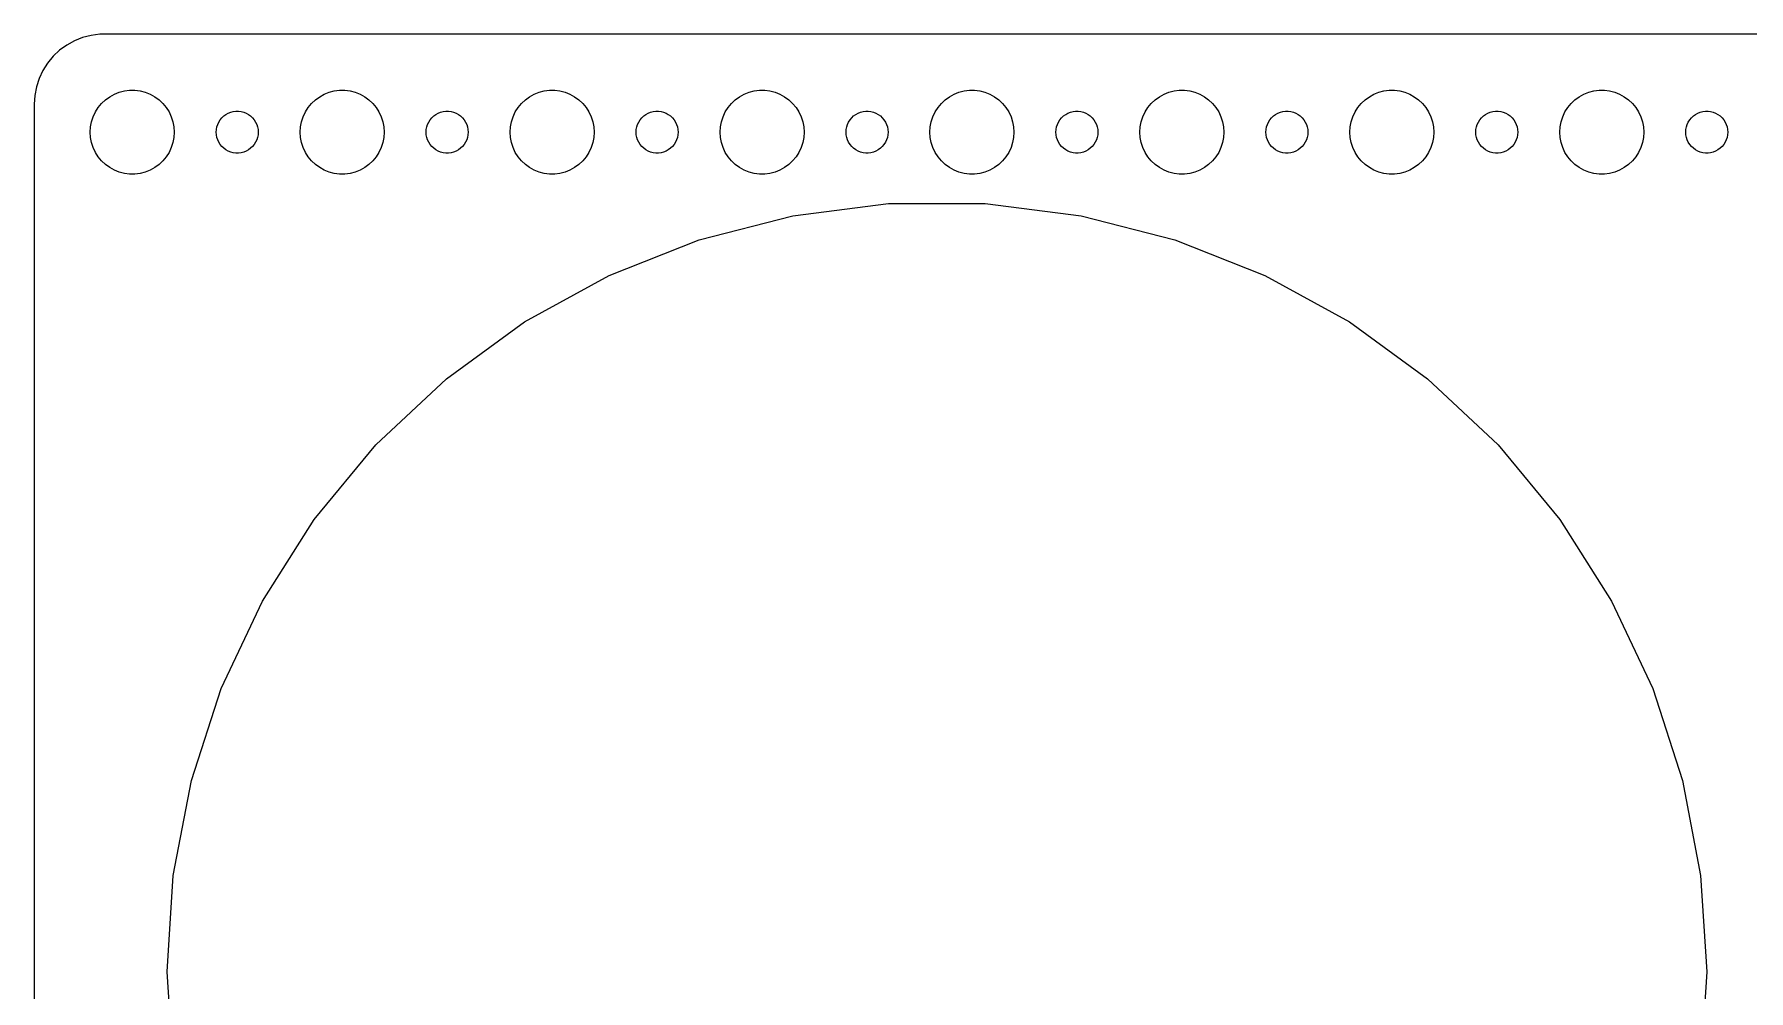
# Model space of a CAD drawing. Header units: metres. Extents: x -180 to 180, y -67 to 67.
# Drawn here: x -179.5 to -57, y -1.3 to 67 of the extents above; entities that cross this region are included whole.
import ezdxf

# ---------------------------------------------------------------- set-up
doc = ezdxf.new("R2010")
doc.units = ezdxf.units.M

msp = doc.modelspace()

# ---------------------------------------------------------------- linework, layer by layer
for p, q in [((-177.179, 66.2216), (-177.687, 65.8526)), ((-176.629, 66.5241), (-177.179, 66.2216)), ((-176.045, 66.7553), (-176.629, 66.5241)), ((-175.437, 66.9114), (-176.045, 66.7553)), ((-174.814, 66.9901), (-175.437, 66.9114)), ((174.814, 66.9901), (-174.814, 66.9901)), ((-178.545, 64.9389), (-178.882, 64.4088)), ((-178.145, 65.4227), (-178.545, 64.9389)), ((-177.687, 65.8526), (-178.145, 65.4227)), ((-179.149, 63.8406), (-179.343, 63.2434)), ((-178.882, 64.4088), (-179.149, 63.8406)), ((-179.461, 62.6267), (-179.5, 62)), ((-179.343, 63.2434), (-179.461, 62.6267)), ((-174.412, 62.3115), (-174.107, 62.533)), ((-174.107, 62.533), (-173.777, 62.7145)), ((-173.777, 62.7145), (-173.427, 62.8532)), ((-173.427, 62.8532), (-173.062, 62.9469)), ((-173.062, 62.9469), (-172.688, 62.9941)), ((-172.688, 62.9941), (-172.312, 62.9941)), ((-172.312, 62.9941), (-171.938, 62.9469)), ((-171.938, 62.9469), (-171.573, 62.8532)), ((-171.573, 62.8532), (-171.223, 62.7145)), ((-171.223, 62.7145), (-170.893, 62.533)), ((-170.893, 62.533), (-170.588, 62.3115)), ((-159.412, 62.3115), (-159.107, 62.533)), ((-159.107, 62.533), (-158.777, 62.7145)), ((-158.777, 62.7145), (-158.427, 62.8532)), ((-158.427, 62.8532), (-158.062, 62.9469)), ((-158.062, 62.9469), (-157.688, 62.9941)), ((-157.688, 62.9941), (-157.312, 62.9941)), ((-157.312, 62.9941), (-156.938, 62.9469)), ((-156.938, 62.9469), (-156.573, 62.8532)), ((-156.573, 62.8532), (-156.223, 62.7145)), ((-156.223, 62.7145), (-155.893, 62.533)), ((-155.893, 62.533), (-155.588, 62.3115)), ((-144.412, 62.3115), (-144.107, 62.533)), ((-144.107, 62.533), (-143.777, 62.7145)), ((-143.777, 62.7145), (-143.427, 62.8532)), ((-143.427, 62.8532), (-143.062, 62.9469)), ((-143.062, 62.9469), (-142.688, 62.9941)), ((-142.688, 62.9941), (-142.312, 62.9941)), ((-142.312, 62.9941), (-141.938, 62.9469)), ((-141.938, 62.9469), (-141.573, 62.8532)), ((-141.573, 62.8532), (-141.223, 62.7145)), ((-141.223, 62.7145), (-140.893, 62.533)), ((-140.893, 62.533), (-140.588, 62.3115)), ((-129.412, 62.3115), (-129.107, 62.533)), ((-129.107, 62.533), (-128.777, 62.7145)), ((-128.777, 62.7145), (-128.427, 62.8532)), ((-128.427, 62.8532), (-128.062, 62.9469)), ((-128.062, 62.9469), (-127.688, 62.9941)), ((-127.688, 62.9941), (-127.312, 62.9941)), ((-127.312, 62.9941), (-126.938, 62.9469)), ((-126.938, 62.9469), (-126.573, 62.8532)), ((-126.573, 62.8532), (-126.223, 62.7145)), ((-126.223, 62.7145), (-125.893, 62.533)), ((-125.893, 62.533), (-125.588, 62.3115)), ((-114.412, 62.3115), (-114.107, 62.533)), ((-114.107, 62.533), (-113.777, 62.7145)), ((-113.777, 62.7145), (-113.427, 62.8532)), ((-113.427, 62.8532), (-113.062, 62.9469)), ((-113.062, 62.9469), (-112.688, 62.9941)), ((-112.688, 62.9941), (-112.312, 62.9941)), ((-112.312, 62.9941), (-111.938, 62.9469)), ((-111.938, 62.9469), (-111.573, 62.8532)), ((-111.573, 62.8532), (-111.223, 62.7145)), ((-111.223, 62.7145), (-110.893, 62.533)), ((-110.893, 62.533), (-110.588, 62.3115)), ((-99.4123, 62.3115), (-99.1075, 62.533)), ((-99.1075, 62.533), (-98.7773, 62.7145)), ((-98.7773, 62.7145), (-98.427, 62.8532)), ((-98.427, 62.8532), (-98.0621, 62.9469)), ((-98.0621, 62.9469), (-97.6884, 62.9941)), ((-97.6884, 62.9941), (-97.3116, 62.9941)), ((-97.3116, 62.9941), (-96.9379, 62.9469)), ((-96.9379, 62.9469), (-96.573, 62.8532)), ((-96.573, 62.8532), (-96.2227, 62.7145)), ((-96.2227, 62.7145), (-95.8925, 62.533)), ((-95.8925, 62.533), (-95.5877, 62.3115)), ((-84.4123, 62.3115), (-84.1075, 62.533)), ((-84.1075, 62.533), (-83.7773, 62.7145)), ((-83.7773, 62.7145), (-83.427, 62.8532)), ((-83.427, 62.8532), (-83.0621, 62.9469)), ((-83.0621, 62.9469), (-82.6884, 62.9941)), ((-82.6884, 62.9941), (-82.3116, 62.9941)), ((-82.3116, 62.9941), (-81.9379, 62.9469)), ((-81.9379, 62.9469), (-81.573, 62.8532)), ((-81.573, 62.8532), (-81.2227, 62.7145)), ((-81.2227, 62.7145), (-80.8925, 62.533)), ((-80.8925, 62.533), (-80.5877, 62.3115)), ((-69.4123, 62.3115), (-69.1075, 62.533)), ((-69.1075, 62.533), (-68.7773, 62.7145)), ((-68.7773, 62.7145), (-68.427, 62.8532)), ((-68.427, 62.8532), (-68.0621, 62.9469)), ((-68.0621, 62.9469), (-67.6884, 62.9941)), ((-67.6884, 62.9941), (-67.3116, 62.9941)), ((-67.3116, 62.9941), (-66.9379, 62.9469)), ((-66.9379, 62.9469), (-66.573, 62.8532)), ((-66.573, 62.8532), (-66.2227, 62.7145)), ((-66.2227, 62.7145), (-65.8925, 62.533)), ((-65.8925, 62.533), (-65.5877, 62.3115)), ((-179.5, 62), (-179.5, -62)), ((-175.289, 61.1044), (-175.129, 61.4453)), ((-175.129, 61.4453), (-174.927, 61.7634)), ((-174.927, 61.7634), (-174.687, 62.0536)), ((-174.687, 62.0536), (-174.412, 62.3115)), ((-170.588, 62.3115), (-170.313, 62.0536)), ((-170.313, 62.0536), (-170.073, 61.7634)), ((-170.073, 61.7634), (-169.871, 61.4453)), ((-169.871, 61.4453), (-169.711, 61.1044)), ((-165.956, 61.1558), (-165.804, 61.2665)), ((-165.804, 61.2665), (-165.639, 61.3572)), ((-165.639, 61.3572), (-165.464, 61.4266)), ((-165.464, 61.4266), (-165.281, 61.4734)), ((-165.281, 61.4734), (-165.094, 61.497)), ((-165.094, 61.497), (-164.906, 61.497)), ((-164.906, 61.497), (-164.719, 61.4734)), ((-164.719, 61.4734), (-164.536, 61.4266)), ((-164.536, 61.4266), (-164.361, 61.3572)), ((-164.361, 61.3572), (-164.196, 61.2665)), ((-164.196, 61.2665), (-164.044, 61.1558)), ((-160.289, 61.1044), (-160.129, 61.4453)), ((-160.129, 61.4453), (-159.927, 61.7634)), ((-159.927, 61.7634), (-159.687, 62.0536)), ((-159.687, 62.0536), (-159.412, 62.3115)), ((-155.588, 62.3115), (-155.313, 62.0536)), ((-155.313, 62.0536), (-155.073, 61.7634)), ((-155.073, 61.7634), (-154.871, 61.4453)), ((-154.871, 61.4453), (-154.711, 61.1044)), ((-150.956, 61.1558), (-150.804, 61.2665)), ((-150.804, 61.2665), (-150.639, 61.3572)), ((-150.639, 61.3572), (-150.464, 61.4266)), ((-150.464, 61.4266), (-150.281, 61.4734)), ((-150.281, 61.4734), (-150.094, 61.497)), ((-150.094, 61.497), (-149.906, 61.497)), ((-149.906, 61.497), (-149.719, 61.4734)), ((-149.719, 61.4734), (-149.536, 61.4266)), ((-149.536, 61.4266), (-149.361, 61.3572)), ((-149.361, 61.3572), (-149.196, 61.2665)), ((-149.196, 61.2665), (-149.044, 61.1558)), ((-145.289, 61.1044), (-145.129, 61.4453)), ((-145.129, 61.4453), (-144.927, 61.7634)), ((-144.927, 61.7634), (-144.687, 62.0536)), ((-144.687, 62.0536), (-144.412, 62.3115)), ((-140.588, 62.3115), (-140.313, 62.0536)), ((-140.313, 62.0536), (-140.073, 61.7634)), ((-140.073, 61.7634), (-139.871, 61.4453)), ((-139.871, 61.4453), (-139.711, 61.1044)), ((-135.956, 61.1558), (-135.804, 61.2665)), ((-135.804, 61.2665), (-135.639, 61.3572)), ((-135.639, 61.3572), (-135.464, 61.4266)), ((-135.464, 61.4266), (-135.281, 61.4734)), ((-135.281, 61.4734), (-135.094, 61.497)), ((-135.094, 61.497), (-134.906, 61.497)), ((-134.906, 61.497), (-134.719, 61.4734)), ((-134.719, 61.4734), (-134.536, 61.4266)), ((-134.536, 61.4266), (-134.361, 61.3572)), ((-134.361, 61.3572), (-134.196, 61.2665)), ((-134.196, 61.2665), (-134.044, 61.1558)), ((-130.289, 61.1044), (-130.129, 61.4453)), ((-130.129, 61.4453), (-129.927, 61.7634)), ((-129.927, 61.7634), (-129.687, 62.0536)), ((-129.687, 62.0536), (-129.412, 62.3115)), ((-125.588, 62.3115), (-125.313, 62.0536)), ((-125.313, 62.0536), (-125.073, 61.7634)), ((-125.073, 61.7634), (-124.871, 61.4453)), ((-124.871, 61.4453), (-124.711, 61.1044)), ((-120.956, 61.1558), (-120.804, 61.2665)), ((-120.804, 61.2665), (-120.639, 61.3572)), ((-120.639, 61.3572), (-120.464, 61.4266)), ((-120.464, 61.4266), (-120.281, 61.4734)), ((-120.281, 61.4734), (-120.094, 61.497)), ((-120.094, 61.497), (-119.906, 61.497)), ((-119.906, 61.497), (-119.719, 61.4734)), ((-119.719, 61.4734), (-119.536, 61.4266)), ((-119.536, 61.4266), (-119.361, 61.3572)), ((-119.361, 61.3572), (-119.196, 61.2665)), ((-119.196, 61.2665), (-119.044, 61.1558)), ((-115.289, 61.1044), (-115.129, 61.4453)), ((-115.129, 61.4453), (-114.927, 61.7634)), ((-114.927, 61.7634), (-114.687, 62.0536)), ((-114.687, 62.0536), (-114.412, 62.3115)), ((-110.588, 62.3115), (-110.313, 62.0536)), ((-110.313, 62.0536), (-110.073, 61.7634)), ((-110.073, 61.7634), (-109.871, 61.4453)), ((-109.871, 61.4453), (-109.711, 61.1044)), ((-105.956, 61.1558), (-105.804, 61.2665)), ((-105.804, 61.2665), (-105.639, 61.3572)), ((-105.639, 61.3572), (-105.464, 61.4266)), ((-105.464, 61.4266), (-105.281, 61.4734)), ((-105.281, 61.4734), (-105.094, 61.497)), ((-105.094, 61.497), (-104.906, 61.497)), ((-104.906, 61.497), (-104.719, 61.4734)), ((-104.719, 61.4734), (-104.536, 61.4266)), ((-104.536, 61.4266), (-104.361, 61.3572)), ((-104.361, 61.3572), (-104.196, 61.2665)), ((-104.196, 61.2665), (-104.044, 61.1558)), ((-100.289, 61.1044), (-100.129, 61.4453)), ((-100.129, 61.4453), (-99.927, 61.7634)), ((-99.927, 61.7634), (-99.6869, 62.0536)), ((-99.6869, 62.0536), (-99.4123, 62.3115)), ((-95.5877, 62.3115), (-95.3131, 62.0536)), ((-95.3131, 62.0536), (-95.073, 61.7634)), ((-95.073, 61.7634), (-94.8711, 61.4453)), ((-94.8711, 61.4453), (-94.7107, 61.1044)), ((-90.9561, 61.1558), (-90.8037, 61.2665)), ((-90.8037, 61.2665), (-90.6387, 61.3572)), ((-90.6387, 61.3572), (-90.4635, 61.4266)), ((-90.4635, 61.4266), (-90.2811, 61.4734)), ((-90.2811, 61.4734), (-90.0942, 61.497)), ((-90.0942, 61.497), (-89.9058, 61.497)), ((-89.9058, 61.497), (-89.7189, 61.4734)), ((-89.7189, 61.4734), (-89.5365, 61.4266)), ((-89.5365, 61.4266), (-89.3613, 61.3572)), ((-89.3613, 61.3572), (-89.1963, 61.2665)), ((-89.1963, 61.2665), (-89.0439, 61.1558)), ((-85.2893, 61.1044), (-85.1289, 61.4453)), ((-85.1289, 61.4453), (-84.927, 61.7634)), ((-84.927, 61.7634), (-84.6869, 62.0536)), ((-84.6869, 62.0536), (-84.4123, 62.3115)), ((-80.5877, 62.3115), (-80.3131, 62.0536)), ((-80.3131, 62.0536), (-80.073, 61.7634)), ((-80.073, 61.7634), (-79.8711, 61.4453)), ((-79.8711, 61.4453), (-79.7107, 61.1044)), ((-75.9561, 61.1558), (-75.8037, 61.2665)), ((-75.8037, 61.2665), (-75.6387, 61.3572)), ((-75.6387, 61.3572), (-75.4635, 61.4266)), ((-75.4635, 61.4266), (-75.2811, 61.4734)), ((-75.2811, 61.4734), (-75.0942, 61.497)), ((-75.0942, 61.497), (-74.9058, 61.497)), ((-74.9058, 61.497), (-74.7189, 61.4734)), ((-74.7189, 61.4734), (-74.5365, 61.4266)), ((-74.5365, 61.4266), (-74.3613, 61.3572)), ((-74.3613, 61.3572), (-74.1963, 61.2665)), ((-74.1963, 61.2665), (-74.0439, 61.1558)), ((-70.2893, 61.1044), (-70.1289, 61.4453)), ((-70.1289, 61.4453), (-69.927, 61.7634)), ((-69.927, 61.7634), (-69.6869, 62.0536)), ((-69.6869, 62.0536), (-69.4123, 62.3115)), ((-65.5877, 62.3115), (-65.3131, 62.0536)), ((-65.3131, 62.0536), (-65.073, 61.7634)), ((-65.073, 61.7634), (-64.8711, 61.4453)), ((-64.8711, 61.4453), (-64.7107, 61.1044)), ((-60.9561, 61.1558), (-60.8037, 61.2665)), ((-60.8037, 61.2665), (-60.6387, 61.3572)), ((-60.6387, 61.3572), (-60.4635, 61.4266)), ((-60.4635, 61.4266), (-60.2811, 61.4734)), ((-60.2811, 61.4734), (-60.0942, 61.497)), ((-60.0942, 61.497), (-59.9058, 61.497)), ((-59.9058, 61.497), (-59.7189, 61.4734)), ((-59.7189, 61.4734), (-59.5365, 61.4266)), ((-59.5365, 61.4266), (-59.3613, 61.3572)), ((-59.3613, 61.3572), (-59.1963, 61.2665)), ((-59.1963, 61.2665), (-59.0439, 61.1558)), ((-175.5, 60), (-175.476, 60.376)), ((-175.476, 60.376), (-175.406, 60.7461)), ((-175.406, 60.7461), (-175.289, 61.1044)), ((-169.711, 61.1044), (-169.594, 60.7461)), ((-169.594, 60.7461), (-169.524, 60.376)), ((-169.524, 60.376), (-169.5, 60)), ((-166.5, 60), (-166.488, 60.188)), ((-166.488, 60.188), (-166.453, 60.373)), ((-166.453, 60.373), (-166.395, 60.5522)), ((-166.395, 60.5522), (-166.314, 60.7226)), ((-166.314, 60.7226), (-166.214, 60.8817)), ((-166.214, 60.8817), (-166.093, 61.0268)), ((-166.093, 61.0268), (-165.956, 61.1558)), ((-164.044, 61.1558), (-163.907, 61.0268)), ((-163.907, 61.0268), (-163.786, 60.8817)), ((-163.786, 60.8817), (-163.686, 60.7226)), ((-163.686, 60.7226), (-163.605, 60.5522)), ((-163.605, 60.5522), (-163.547, 60.373)), ((-163.547, 60.373), (-163.512, 60.188)), ((-163.512, 60.188), (-163.5, 60)), ((-160.5, 60), (-160.476, 60.376)), ((-160.476, 60.376), (-160.406, 60.7461)), ((-160.406, 60.7461), (-160.289, 61.1044)), ((-154.711, 61.1044), (-154.594, 60.7461)), ((-154.594, 60.7461), (-154.524, 60.376)), ((-154.524, 60.376), (-154.5, 60)), ((-151.5, 60), (-151.488, 60.188)), ((-151.488, 60.188), (-151.453, 60.373)), ((-151.453, 60.373), (-151.395, 60.5522)), ((-151.395, 60.5522), (-151.314, 60.7226)), ((-151.314, 60.7226), (-151.214, 60.8817)), ((-151.214, 60.8817), (-151.093, 61.0268)), ((-151.093, 61.0268), (-150.956, 61.1558)), ((-149.044, 61.1558), (-148.907, 61.0268)), ((-148.907, 61.0268), (-148.786, 60.8817)), ((-148.786, 60.8817), (-148.686, 60.7226)), ((-148.686, 60.7226), (-148.605, 60.5522)), ((-148.605, 60.5522), (-148.547, 60.373)), ((-148.547, 60.373), (-148.512, 60.188)), ((-148.512, 60.188), (-148.5, 60)), ((-145.5, 60), (-145.476, 60.376)), ((-145.476, 60.376), (-145.406, 60.7461)), ((-145.406, 60.7461), (-145.289, 61.1044)), ((-139.711, 61.1044), (-139.594, 60.7461)), ((-139.594, 60.7461), (-139.524, 60.376)), ((-139.524, 60.376), (-139.5, 60)), ((-136.5, 60), (-136.488, 60.188)), ((-136.488, 60.188), (-136.453, 60.373)), ((-136.453, 60.373), (-136.395, 60.5522)), ((-136.395, 60.5522), (-136.314, 60.7226)), ((-136.314, 60.7226), (-136.214, 60.8817)), ((-136.214, 60.8817), (-136.093, 61.0268)), ((-136.093, 61.0268), (-135.956, 61.1558)), ((-134.044, 61.1558), (-133.907, 61.0268)), ((-133.907, 61.0268), (-133.786, 60.8817)), ((-133.786, 60.8817), (-133.686, 60.7226)), ((-133.686, 60.7226), (-133.605, 60.5522)), ((-133.605, 60.5522), (-133.547, 60.373)), ((-133.547, 60.373), (-133.512, 60.188)), ((-133.512, 60.188), (-133.5, 60)), ((-130.5, 60), (-130.476, 60.376)), ((-130.476, 60.376), (-130.406, 60.7461)), ((-130.406, 60.7461), (-130.289, 61.1044)), ((-124.711, 61.1044), (-124.594, 60.7461)), ((-124.594, 60.7461), (-124.524, 60.376)), ((-124.524, 60.376), (-124.5, 60)), ((-121.5, 60), (-121.488, 60.188)), ((-121.488, 60.188), (-121.453, 60.373)), ((-121.453, 60.373), (-121.395, 60.5522)), ((-121.395, 60.5522), (-121.314, 60.7226)), ((-121.314, 60.7226), (-121.214, 60.8817)), ((-121.214, 60.8817), (-121.093, 61.0268)), ((-121.093, 61.0268), (-120.956, 61.1558)), ((-119.044, 61.1558), (-118.907, 61.0268)), ((-118.907, 61.0268), (-118.786, 60.8817)), ((-118.786, 60.8817), (-118.686, 60.7226)), ((-118.686, 60.7226), (-118.605, 60.5522)), ((-118.605, 60.5522), (-118.547, 60.373)), ((-118.547, 60.373), (-118.512, 60.188)), ((-118.512, 60.188), (-118.5, 60)), ((-115.5, 60), (-115.476, 60.376)), ((-115.476, 60.376), (-115.406, 60.7461)), ((-115.406, 60.7461), (-115.289, 61.1044)), ((-109.711, 61.1044), (-109.594, 60.7461)), ((-109.594, 60.7461), (-109.524, 60.376)), ((-109.524, 60.376), (-109.5, 60)), ((-106.5, 60), (-106.488, 60.188)), ((-106.488, 60.188), (-106.453, 60.373)), ((-106.453, 60.373), (-106.395, 60.5522)), ((-106.395, 60.5522), (-106.314, 60.7226)), ((-106.314, 60.7226), (-106.214, 60.8817)), ((-106.214, 60.8817), (-106.093, 61.0268)), ((-106.093, 61.0268), (-105.956, 61.1558)), ((-104.044, 61.1558), (-103.907, 61.0268)), ((-103.907, 61.0268), (-103.786, 60.8817)), ((-103.786, 60.8817), (-103.686, 60.7226)), ((-103.686, 60.7226), (-103.605, 60.5522)), ((-103.605, 60.5522), (-103.547, 60.373)), ((-103.547, 60.373), (-103.512, 60.188)), ((-103.512, 60.188), (-103.5, 60)), ((-100.5, 60), (-100.476, 60.376)), ((-100.476, 60.376), (-100.406, 60.7461)), ((-100.406, 60.7461), (-100.289, 61.1044)), ((-94.7107, 61.1044), (-94.5943, 60.7461)), ((-94.5943, 60.7461), (-94.5237, 60.376)), ((-94.5237, 60.376), (-94.5, 60)), ((-91.5, 60), (-91.4882, 60.188)), ((-91.4882, 60.188), (-91.4529, 60.373)), ((-91.4529, 60.373), (-91.3947, 60.5522)), ((-91.3947, 60.5522), (-91.3145, 60.7226)), ((-91.3145, 60.7226), (-91.2135, 60.8817)), ((-91.2135, 60.8817), (-91.0934, 61.0268)), ((-91.0934, 61.0268), (-90.9561, 61.1558)), ((-89.0439, 61.1558), (-88.9065, 61.0268)), ((-88.9065, 61.0268), (-88.7865, 60.8817)), ((-88.7865, 60.8817), (-88.6855, 60.7226)), ((-88.6855, 60.7226), (-88.6053, 60.5522)), ((-88.6053, 60.5522), (-88.5471, 60.373)), ((-88.5471, 60.373), (-88.5118, 60.188)), ((-88.5118, 60.188), (-88.5, 60)), ((-85.5, 60), (-85.4763, 60.376)), ((-85.4763, 60.376), (-85.4057, 60.7461)), ((-85.4057, 60.7461), (-85.2893, 61.1044)), ((-79.7107, 61.1044), (-79.5943, 60.7461)), ((-79.5943, 60.7461), (-79.5237, 60.376)), ((-79.5237, 60.376), (-79.5, 60)), ((-76.5, 60), (-76.4882, 60.188)), ((-76.4882, 60.188), (-76.4529, 60.373)), ((-76.4529, 60.373), (-76.3947, 60.5522)), ((-76.3947, 60.5522), (-76.3145, 60.7226)), ((-76.3145, 60.7226), (-76.2135, 60.8817)), ((-76.2135, 60.8817), (-76.0934, 61.0268)), ((-76.0934, 61.0268), (-75.9561, 61.1558)), ((-74.0439, 61.1558), (-73.9065, 61.0268)), ((-73.9065, 61.0268), (-73.7865, 60.8817)), ((-73.7865, 60.8817), (-73.6855, 60.7226)), ((-73.6855, 60.7226), (-73.6053, 60.5522)), ((-73.6053, 60.5522), (-73.5471, 60.373)), ((-73.5471, 60.373), (-73.5118, 60.188)), ((-73.5118, 60.188), (-73.5, 60)), ((-70.5, 60), (-70.4763, 60.376)), ((-70.4763, 60.376), (-70.4057, 60.7461)), ((-70.4057, 60.7461), (-70.2893, 61.1044)), ((-64.7107, 61.1044), (-64.5943, 60.7461)), ((-64.5943, 60.7461), (-64.5237, 60.376)), ((-64.5237, 60.376), (-64.5, 60)), ((-61.5, 60), (-61.4882, 60.188)), ((-61.4882, 60.188), (-61.4529, 60.373)), ((-61.4529, 60.373), (-61.3947, 60.5522)), ((-61.3947, 60.5522), (-61.3145, 60.7226)), ((-61.3145, 60.7226), (-61.2135, 60.8817)), ((-61.2135, 60.8817), (-61.0934, 61.0268)), ((-61.0934, 61.0268), (-60.9561, 61.1558)), ((-59.0439, 61.1558), (-58.9065, 61.0268)), ((-58.9065, 61.0268), (-58.7865, 60.8817)), ((-58.7865, 60.8817), (-58.6855, 60.7226)), ((-58.6855, 60.7226), (-58.6053, 60.5522)), ((-58.6053, 60.5522), (-58.5471, 60.373)), ((-58.5471, 60.373), (-58.5118, 60.188)), ((-58.5118, 60.188), (-58.5, 60)), ((-175.476, 59.624), (-175.5, 60)), ((-175.406, 59.2539), (-175.476, 59.624)), ((-175.289, 58.8956), (-175.406, 59.2539)), ((-175.129, 58.5547), (-175.289, 58.8956)), ((-169.711, 58.8956), (-169.871, 58.5547)), ((-169.594, 59.2539), (-169.711, 58.8956)), ((-169.524, 59.624), (-169.594, 59.2539)), ((-169.5, 60), (-169.524, 59.624)), ((-166.488, 59.812), (-166.5, 60)), ((-166.453, 59.627), (-166.488, 59.812)), ((-166.395, 59.4478), (-166.453, 59.627)), ((-166.314, 59.2774), (-166.395, 59.4478)), ((-166.214, 59.1183), (-166.314, 59.2774)), ((-166.093, 58.9732), (-166.214, 59.1183)), ((-165.956, 58.8442), (-166.093, 58.9732)), ((-165.804, 58.7335), (-165.956, 58.8442)), ((-164.044, 58.8442), (-164.196, 58.7335)), ((-163.907, 58.9732), (-164.044, 58.8442)), ((-163.786, 59.1183), (-163.907, 58.9732)), ((-163.686, 59.2774), (-163.786, 59.1183)), ((-163.605, 59.4478), (-163.686, 59.2774)), ((-163.547, 59.627), (-163.605, 59.4478)), ((-163.512, 59.812), (-163.547, 59.627)), ((-163.5, 60), (-163.512, 59.812)), ((-160.476, 59.624), (-160.5, 60)), ((-160.406, 59.2539), (-160.476, 59.624)), ((-160.289, 58.8956), (-160.406, 59.2539)), ((-160.129, 58.5547), (-160.289, 58.8956)), ((-154.711, 58.8956), (-154.871, 58.5547)), ((-154.594, 59.2539), (-154.711, 58.8956)), ((-154.524, 59.624), (-154.594, 59.2539)), ((-154.5, 60), (-154.524, 59.624)), ((-151.488, 59.812), (-151.5, 60)), ((-151.453, 59.627), (-151.488, 59.812)), ((-151.395, 59.4478), (-151.453, 59.627)), ((-151.314, 59.2774), (-151.395, 59.4478)), ((-151.214, 59.1183), (-151.314, 59.2774)), ((-151.093, 58.9732), (-151.214, 59.1183)), ((-150.956, 58.8442), (-151.093, 58.9732)), ((-150.804, 58.7335), (-150.956, 58.8442)), ((-149.044, 58.8442), (-149.196, 58.7335)), ((-148.907, 58.9732), (-149.044, 58.8442)), ((-148.786, 59.1183), (-148.907, 58.9732)), ((-148.686, 59.2774), (-148.786, 59.1183)), ((-148.605, 59.4478), (-148.686, 59.2774)), ((-148.547, 59.627), (-148.605, 59.4478)), ((-148.512, 59.812), (-148.547, 59.627)), ((-148.5, 60), (-148.512, 59.812)), ((-145.476, 59.624), (-145.5, 60)), ((-145.406, 59.2539), (-145.476, 59.624)), ((-145.289, 58.8956), (-145.406, 59.2539)), ((-145.129, 58.5547), (-145.289, 58.8956)), ((-139.711, 58.8956), (-139.871, 58.5547)), ((-139.594, 59.2539), (-139.711, 58.8956)), ((-139.524, 59.624), (-139.594, 59.2539)), ((-139.5, 60), (-139.524, 59.624)), ((-136.488, 59.812), (-136.5, 60)), ((-136.453, 59.627), (-136.488, 59.812)), ((-136.395, 59.4478), (-136.453, 59.627)), ((-136.314, 59.2774), (-136.395, 59.4478)), ((-136.214, 59.1183), (-136.314, 59.2774)), ((-136.093, 58.9732), (-136.214, 59.1183)), ((-135.956, 58.8442), (-136.093, 58.9732)), ((-135.804, 58.7335), (-135.956, 58.8442)), ((-134.044, 58.8442), (-134.196, 58.7335)), ((-133.907, 58.9732), (-134.044, 58.8442)), ((-133.786, 59.1183), (-133.907, 58.9732)), ((-133.686, 59.2774), (-133.786, 59.1183)), ((-133.605, 59.4478), (-133.686, 59.2774)), ((-133.547, 59.627), (-133.605, 59.4478)), ((-133.512, 59.812), (-133.547, 59.627)), ((-133.5, 60), (-133.512, 59.812)), ((-130.476, 59.624), (-130.5, 60)), ((-130.406, 59.2539), (-130.476, 59.624)), ((-130.289, 58.8956), (-130.406, 59.2539)), ((-130.129, 58.5547), (-130.289, 58.8956)), ((-124.711, 58.8956), (-124.871, 58.5547)), ((-124.594, 59.2539), (-124.711, 58.8956)), ((-124.524, 59.624), (-124.594, 59.2539)), ((-124.5, 60), (-124.524, 59.624)), ((-121.488, 59.812), (-121.5, 60)), ((-121.453, 59.627), (-121.488, 59.812)), ((-121.395, 59.4478), (-121.453, 59.627)), ((-121.314, 59.2774), (-121.395, 59.4478)), ((-121.214, 59.1183), (-121.314, 59.2774)), ((-121.093, 58.9732), (-121.214, 59.1183)), ((-120.956, 58.8442), (-121.093, 58.9732)), ((-120.804, 58.7335), (-120.956, 58.8442)), ((-119.044, 58.8442), (-119.196, 58.7335)), ((-118.907, 58.9732), (-119.044, 58.8442)), ((-118.786, 59.1183), (-118.907, 58.9732)), ((-118.686, 59.2774), (-118.786, 59.1183)), ((-118.605, 59.4478), (-118.686, 59.2774)), ((-118.547, 59.627), (-118.605, 59.4478)), ((-118.512, 59.812), (-118.547, 59.627)), ((-118.5, 60), (-118.512, 59.812)), ((-115.476, 59.624), (-115.5, 60)), ((-115.406, 59.2539), (-115.476, 59.624)), ((-115.289, 58.8956), (-115.406, 59.2539)), ((-115.129, 58.5547), (-115.289, 58.8956)), ((-109.711, 58.8956), (-109.871, 58.5547)), ((-109.594, 59.2539), (-109.711, 58.8956)), ((-109.524, 59.624), (-109.594, 59.2539)), ((-109.5, 60), (-109.524, 59.624)), ((-106.488, 59.812), (-106.5, 60)), ((-106.453, 59.627), (-106.488, 59.812)), ((-106.395, 59.4478), (-106.453, 59.627)), ((-106.314, 59.2774), (-106.395, 59.4478)), ((-106.214, 59.1183), (-106.314, 59.2774)), ((-106.093, 58.9732), (-106.214, 59.1183)), ((-105.956, 58.8442), (-106.093, 58.9732)), ((-105.804, 58.7335), (-105.956, 58.8442)), ((-104.044, 58.8442), (-104.196, 58.7335)), ((-103.907, 58.9732), (-104.044, 58.8442)), ((-103.786, 59.1183), (-103.907, 58.9732)), ((-103.686, 59.2774), (-103.786, 59.1183)), ((-103.605, 59.4478), (-103.686, 59.2774)), ((-103.547, 59.627), (-103.605, 59.4478)), ((-103.512, 59.812), (-103.547, 59.627)), ((-103.5, 60), (-103.512, 59.812)), ((-100.476, 59.624), (-100.5, 60)), ((-100.406, 59.2539), (-100.476, 59.624)), ((-100.289, 58.8956), (-100.406, 59.2539)), ((-100.129, 58.5547), (-100.289, 58.8956)), ((-94.7107, 58.8956), (-94.8711, 58.5547)), ((-94.5943, 59.2539), (-94.7107, 58.8956)), ((-94.5237, 59.624), (-94.5943, 59.2539)), ((-94.5, 60), (-94.5237, 59.624)), ((-91.4882, 59.812), (-91.5, 60)), ((-91.4529, 59.627), (-91.4882, 59.812)), ((-91.3947, 59.4478), (-91.4529, 59.627)), ((-91.3145, 59.2774), (-91.3947, 59.4478)), ((-91.2135, 59.1183), (-91.3145, 59.2774)), ((-91.0934, 58.9732), (-91.2135, 59.1183)), ((-90.9561, 58.8442), (-91.0934, 58.9732)), ((-90.8037, 58.7335), (-90.9561, 58.8442)), ((-89.0439, 58.8442), (-89.1963, 58.7335)), ((-88.9065, 58.9732), (-89.0439, 58.8442)), ((-88.7865, 59.1183), (-88.9065, 58.9732)), ((-88.6855, 59.2774), (-88.7865, 59.1183)), ((-88.6053, 59.4478), (-88.6855, 59.2774)), ((-88.5471, 59.627), (-88.6053, 59.4478)), ((-88.5118, 59.812), (-88.5471, 59.627)), ((-88.5, 60), (-88.5118, 59.812)), ((-85.4763, 59.624), (-85.5, 60)), ((-85.4057, 59.2539), (-85.4763, 59.624)), ((-85.2893, 58.8956), (-85.4057, 59.2539)), ((-85.1289, 58.5547), (-85.2893, 58.8956)), ((-79.7107, 58.8956), (-79.8711, 58.5547)), ((-79.5943, 59.2539), (-79.7107, 58.8956)), ((-79.5237, 59.624), (-79.5943, 59.2539)), ((-79.5, 60), (-79.5237, 59.624)), ((-76.4882, 59.812), (-76.5, 60)), ((-76.4529, 59.627), (-76.4882, 59.812)), ((-76.3947, 59.4478), (-76.4529, 59.627)), ((-76.3145, 59.2774), (-76.3947, 59.4478)), ((-76.2135, 59.1183), (-76.3145, 59.2774)), ((-76.0934, 58.9732), (-76.2135, 59.1183)), ((-75.9561, 58.8442), (-76.0934, 58.9732)), ((-75.8037, 58.7335), (-75.9561, 58.8442)), ((-74.0439, 58.8442), (-74.1963, 58.7335)), ((-73.9065, 58.9732), (-74.0439, 58.8442)), ((-73.7865, 59.1183), (-73.9065, 58.9732)), ((-73.6855, 59.2774), (-73.7865, 59.1183)), ((-73.6053, 59.4478), (-73.6855, 59.2774)), ((-73.5471, 59.627), (-73.6053, 59.4478)), ((-73.5118, 59.812), (-73.5471, 59.627)), ((-73.5, 60), (-73.5118, 59.812)), ((-70.4763, 59.624), (-70.5, 60)), ((-70.4057, 59.2539), (-70.4763, 59.624)), ((-70.2893, 58.8956), (-70.4057, 59.2539)), ((-70.1289, 58.5547), (-70.2893, 58.8956)), ((-64.7107, 58.8956), (-64.8711, 58.5547)), ((-64.5943, 59.2539), (-64.7107, 58.8956)), ((-64.5237, 59.624), (-64.5943, 59.2539)), ((-64.5, 60), (-64.5237, 59.624)), ((-61.4882, 59.812), (-61.5, 60)), ((-61.4529, 59.627), (-61.4882, 59.812)), ((-61.3947, 59.4478), (-61.4529, 59.627)), ((-61.3145, 59.2774), (-61.3947, 59.4478)), ((-61.2135, 59.1183), (-61.3145, 59.2774)), ((-61.0934, 58.9732), (-61.2135, 59.1183)), ((-60.9561, 58.8442), (-61.0934, 58.9732)), ((-60.8037, 58.7335), (-60.9561, 58.8442)), ((-59.0439, 58.8442), (-59.1963, 58.7335)), ((-58.9065, 58.9732), (-59.0439, 58.8442)), ((-58.7865, 59.1183), (-58.9065, 58.9732)), ((-58.6855, 59.2774), (-58.7865, 59.1183)), ((-58.6053, 59.4478), (-58.6855, 59.2774)), ((-58.5471, 59.627), (-58.6053, 59.4478)), ((-58.5118, 59.812), (-58.5471, 59.627)), ((-58.5, 60), (-58.5118, 59.812)), ((-174.927, 58.2366), (-175.129, 58.5547)), ((-174.687, 57.9464), (-174.927, 58.2366)), ((-174.412, 57.6885), (-174.687, 57.9464)), ((-174.107, 57.467), (-174.412, 57.6885)), ((-170.588, 57.6885), (-170.893, 57.467)), ((-170.313, 57.9464), (-170.588, 57.6885)), ((-170.073, 58.2366), (-170.313, 57.9464)), ((-169.871, 58.5547), (-170.073, 58.2366)), ((-165.639, 58.6428), (-165.804, 58.7335)), ((-165.464, 58.5734), (-165.639, 58.6428)), ((-165.281, 58.5266), (-165.464, 58.5734)), ((-165.094, 58.503), (-165.281, 58.5266)), ((-164.906, 58.503), (-165.094, 58.503)), ((-164.719, 58.5266), (-164.906, 58.503)), ((-164.536, 58.5734), (-164.719, 58.5266)), ((-164.361, 58.6428), (-164.536, 58.5734)), ((-164.196, 58.7335), (-164.361, 58.6428)), ((-159.927, 58.2366), (-160.129, 58.5547)), ((-159.687, 57.9464), (-159.927, 58.2366)), ((-159.412, 57.6885), (-159.687, 57.9464)), ((-159.107, 57.467), (-159.412, 57.6885)), ((-155.588, 57.6885), (-155.893, 57.467)), ((-155.313, 57.9464), (-155.588, 57.6885)), ((-155.073, 58.2366), (-155.313, 57.9464)), ((-154.871, 58.5547), (-155.073, 58.2366)), ((-150.639, 58.6428), (-150.804, 58.7335)), ((-150.464, 58.5734), (-150.639, 58.6428)), ((-150.281, 58.5266), (-150.464, 58.5734)), ((-150.094, 58.503), (-150.281, 58.5266)), ((-149.906, 58.503), (-150.094, 58.503)), ((-149.719, 58.5266), (-149.906, 58.503)), ((-149.536, 58.5734), (-149.719, 58.5266)), ((-149.361, 58.6428), (-149.536, 58.5734)), ((-149.196, 58.7335), (-149.361, 58.6428)), ((-144.927, 58.2366), (-145.129, 58.5547)), ((-144.687, 57.9464), (-144.927, 58.2366)), ((-144.412, 57.6885), (-144.687, 57.9464)), ((-144.107, 57.467), (-144.412, 57.6885)), ((-140.588, 57.6885), (-140.893, 57.467)), ((-140.313, 57.9464), (-140.588, 57.6885)), ((-140.073, 58.2366), (-140.313, 57.9464)), ((-139.871, 58.5547), (-140.073, 58.2366)), ((-135.639, 58.6428), (-135.804, 58.7335)), ((-135.464, 58.5734), (-135.639, 58.6428)), ((-135.281, 58.5266), (-135.464, 58.5734)), ((-135.094, 58.503), (-135.281, 58.5266)), ((-134.906, 58.503), (-135.094, 58.503)), ((-134.719, 58.5266), (-134.906, 58.503)), ((-134.536, 58.5734), (-134.719, 58.5266)), ((-134.361, 58.6428), (-134.536, 58.5734)), ((-134.196, 58.7335), (-134.361, 58.6428)), ((-129.927, 58.2366), (-130.129, 58.5547)), ((-129.687, 57.9464), (-129.927, 58.2366)), ((-129.412, 57.6885), (-129.687, 57.9464)), ((-129.107, 57.467), (-129.412, 57.6885)), ((-125.588, 57.6885), (-125.893, 57.467)), ((-125.313, 57.9464), (-125.588, 57.6885)), ((-125.073, 58.2366), (-125.313, 57.9464)), ((-124.871, 58.5547), (-125.073, 58.2366)), ((-120.639, 58.6428), (-120.804, 58.7335)), ((-120.464, 58.5734), (-120.639, 58.6428)), ((-120.281, 58.5266), (-120.464, 58.5734)), ((-120.094, 58.503), (-120.281, 58.5266)), ((-119.906, 58.503), (-120.094, 58.503)), ((-119.719, 58.5266), (-119.906, 58.503)), ((-119.536, 58.5734), (-119.719, 58.5266)), ((-119.361, 58.6428), (-119.536, 58.5734)), ((-119.196, 58.7335), (-119.361, 58.6428)), ((-114.927, 58.2366), (-115.129, 58.5547)), ((-114.687, 57.9464), (-114.927, 58.2366)), ((-114.412, 57.6885), (-114.687, 57.9464)), ((-114.107, 57.467), (-114.412, 57.6885)), ((-110.588, 57.6885), (-110.893, 57.467)), ((-110.313, 57.9464), (-110.588, 57.6885)), ((-110.073, 58.2366), (-110.313, 57.9464)), ((-109.871, 58.5547), (-110.073, 58.2366)), ((-105.639, 58.6428), (-105.804, 58.7335)), ((-105.464, 58.5734), (-105.639, 58.6428)), ((-105.281, 58.5266), (-105.464, 58.5734)), ((-105.094, 58.503), (-105.281, 58.5266)), ((-104.906, 58.503), (-105.094, 58.503)), ((-104.719, 58.5266), (-104.906, 58.503)), ((-104.536, 58.5734), (-104.719, 58.5266)), ((-104.361, 58.6428), (-104.536, 58.5734)), ((-104.196, 58.7335), (-104.361, 58.6428)), ((-99.927, 58.2366), (-100.129, 58.5547)), ((-99.6869, 57.9464), (-99.927, 58.2366)), ((-99.4123, 57.6885), (-99.6869, 57.9464)), ((-99.1075, 57.467), (-99.4123, 57.6885)), ((-95.5877, 57.6885), (-95.8925, 57.467)), ((-95.3131, 57.9464), (-95.5877, 57.6885)), ((-95.073, 58.2366), (-95.3131, 57.9464)), ((-94.8711, 58.5547), (-95.073, 58.2366)), ((-90.6387, 58.6428), (-90.8037, 58.7335)), ((-90.4635, 58.5734), (-90.6387, 58.6428)), ((-90.2811, 58.5266), (-90.4635, 58.5734)), ((-90.0942, 58.503), (-90.2811, 58.5266)), ((-89.9058, 58.503), (-90.0942, 58.503)), ((-89.7189, 58.5266), (-89.9058, 58.503)), ((-89.5365, 58.5734), (-89.7189, 58.5266)), ((-89.3613, 58.6428), (-89.5365, 58.5734)), ((-89.1963, 58.7335), (-89.3613, 58.6428)), ((-84.927, 58.2366), (-85.1289, 58.5547)), ((-84.6869, 57.9464), (-84.927, 58.2366)), ((-84.4123, 57.6885), (-84.6869, 57.9464)), ((-84.1075, 57.467), (-84.4123, 57.6885)), ((-80.5877, 57.6885), (-80.8925, 57.467)), ((-80.3131, 57.9464), (-80.5877, 57.6885)), ((-80.073, 58.2366), (-80.3131, 57.9464)), ((-79.8711, 58.5547), (-80.073, 58.2366)), ((-75.6387, 58.6428), (-75.8037, 58.7335)), ((-75.4635, 58.5734), (-75.6387, 58.6428)), ((-75.2811, 58.5266), (-75.4635, 58.5734)), ((-75.0942, 58.503), (-75.2811, 58.5266)), ((-74.9058, 58.503), (-75.0942, 58.503)), ((-74.7189, 58.5266), (-74.9058, 58.503)), ((-74.5365, 58.5734), (-74.7189, 58.5266)), ((-74.3613, 58.6428), (-74.5365, 58.5734)), ((-74.1963, 58.7335), (-74.3613, 58.6428)), ((-69.927, 58.2366), (-70.1289, 58.5547)), ((-69.6869, 57.9464), (-69.927, 58.2366)), ((-69.4123, 57.6885), (-69.6869, 57.9464)), ((-69.1075, 57.467), (-69.4123, 57.6885)), ((-65.5877, 57.6885), (-65.8925, 57.467)), ((-65.3131, 57.9464), (-65.5877, 57.6885)), ((-65.073, 58.2366), (-65.3131, 57.9464)), ((-64.8711, 58.5547), (-65.073, 58.2366)), ((-60.6387, 58.6428), (-60.8037, 58.7335)), ((-60.4635, 58.5734), (-60.6387, 58.6428)), ((-60.2811, 58.5266), (-60.4635, 58.5734)), ((-60.0942, 58.503), (-60.2811, 58.5266)), ((-59.9058, 58.503), (-60.0942, 58.503)), ((-59.7189, 58.5266), (-59.9058, 58.503)), ((-59.5365, 58.5734), (-59.7189, 58.5266)), ((-59.3613, 58.6428), (-59.5365, 58.5734)), ((-59.1963, 58.7335), (-59.3613, 58.6428)), ((-173.777, 57.2855), (-174.107, 57.467)), ((-173.427, 57.1468), (-173.777, 57.2855)), ((-173.062, 57.0531), (-173.427, 57.1468)), ((-172.688, 57.0059), (-173.062, 57.0531)), ((-172.312, 57.0059), (-172.688, 57.0059)), ((-171.938, 57.0531), (-172.312, 57.0059)), ((-171.573, 57.1468), (-171.938, 57.0531)), ((-171.223, 57.2855), (-171.573, 57.1468)), ((-170.893, 57.467), (-171.223, 57.2855)), ((-158.777, 57.2855), (-159.107, 57.467)), ((-158.427, 57.1468), (-158.777, 57.2855)), ((-158.062, 57.0531), (-158.427, 57.1468)), ((-157.688, 57.0059), (-158.062, 57.0531)), ((-157.312, 57.0059), (-157.688, 57.0059)), ((-156.938, 57.0531), (-157.312, 57.0059)), ((-156.573, 57.1468), (-156.938, 57.0531)), ((-156.223, 57.2855), (-156.573, 57.1468)), ((-155.893, 57.467), (-156.223, 57.2855)), ((-143.777, 57.2855), (-144.107, 57.467)), ((-143.427, 57.1468), (-143.777, 57.2855)), ((-143.062, 57.0531), (-143.427, 57.1468)), ((-142.688, 57.0059), (-143.062, 57.0531)), ((-142.312, 57.0059), (-142.688, 57.0059)), ((-141.938, 57.0531), (-142.312, 57.0059)), ((-141.573, 57.1468), (-141.938, 57.0531)), ((-141.223, 57.2855), (-141.573, 57.1468)), ((-140.893, 57.467), (-141.223, 57.2855)), ((-128.777, 57.2855), (-129.107, 57.467)), ((-128.427, 57.1468), (-128.777, 57.2855)), ((-128.062, 57.0531), (-128.427, 57.1468)), ((-127.688, 57.0059), (-128.062, 57.0531)), ((-127.312, 57.0059), (-127.688, 57.0059)), ((-126.938, 57.0531), (-127.312, 57.0059)), ((-126.573, 57.1468), (-126.938, 57.0531)), ((-126.223, 57.2855), (-126.573, 57.1468)), ((-125.893, 57.467), (-126.223, 57.2855)), ((-113.777, 57.2855), (-114.107, 57.467)), ((-113.427, 57.1468), (-113.777, 57.2855)), ((-113.062, 57.0531), (-113.427, 57.1468)), ((-112.688, 57.0059), (-113.062, 57.0531)), ((-112.312, 57.0059), (-112.688, 57.0059)), ((-111.938, 57.0531), (-112.312, 57.0059)), ((-111.573, 57.1468), (-111.938, 57.0531)), ((-111.223, 57.2855), (-111.573, 57.1468)), ((-110.893, 57.467), (-111.223, 57.2855)), ((-98.7773, 57.2855), (-99.1075, 57.467)), ((-98.427, 57.1468), (-98.7773, 57.2855)), ((-98.0621, 57.0531), (-98.427, 57.1468)), ((-97.6884, 57.0059), (-98.0621, 57.0531)), ((-97.3116, 57.0059), (-97.6884, 57.0059)), ((-96.9379, 57.0531), (-97.3116, 57.0059)), ((-96.573, 57.1468), (-96.9379, 57.0531)), ((-96.2227, 57.2855), (-96.573, 57.1468)), ((-95.8925, 57.467), (-96.2227, 57.2855)), ((-83.7773, 57.2855), (-84.1075, 57.467)), ((-83.427, 57.1468), (-83.7773, 57.2855)), ((-83.0621, 57.0531), (-83.427, 57.1468)), ((-82.6884, 57.0059), (-83.0621, 57.0531)), ((-82.3116, 57.0059), (-82.6884, 57.0059)), ((-81.9379, 57.0531), (-82.3116, 57.0059)), ((-81.573, 57.1468), (-81.9379, 57.0531)), ((-81.2227, 57.2855), (-81.573, 57.1468)), ((-80.8925, 57.467), (-81.2227, 57.2855)), ((-68.7773, 57.2855), (-69.1075, 57.467)), ((-68.427, 57.1468), (-68.7773, 57.2855)), ((-68.0621, 57.0531), (-68.427, 57.1468)), ((-67.6884, 57.0059), (-68.0621, 57.0531)), ((-67.3116, 57.0059), (-67.6884, 57.0059)), ((-66.9379, 57.0531), (-67.3116, 57.0059)), ((-66.573, 57.1468), (-66.9379, 57.0531)), ((-66.2227, 57.2855), (-66.573, 57.1468)), ((-65.8925, 57.467), (-66.2227, 57.2855)), ((-131.996, 52.3081), (-125.306, 54.0258)), ((-125.306, 54.0258), (-118.453, 54.8915)), ((-118.453, 54.8915), (-111.547, 54.8915)), ((-111.547, 54.8915), (-104.694, 54.0258)), ((-104.694, 54.0258), (-98.0041, 52.3081)), ((-138.418, 49.7655), (-131.996, 52.3081)), ((-98.0041, 52.3081), (-91.5821, 49.7655)), ((-144.47, 46.438), (-138.418, 49.7655)), ((-91.5821, 49.7655), (-85.5295, 46.438)), ((-150.058, 42.3782), (-144.47, 46.438)), ((-85.5295, 46.438), (-79.9417, 42.3782)), ((-155.093, 37.6501), (-150.058, 42.3782)), ((-79.9417, 42.3782), (-74.9067, 37.6501)), ((-159.496, 32.3282), (-155.093, 37.6501)), ((-74.9067, 37.6501), (-70.5041, 32.3282)), ((-163.197, 26.4964), (-159.496, 32.3282)), ((-70.5041, 32.3282), (-66.8031, 26.4964)), ((-166.138, 20.2468), (-163.197, 26.4964)), ((-66.8031, 26.4964), (-63.8623, 20.2468)), ((-168.272, 13.6779), (-166.138, 20.2468)), ((-63.8623, 20.2468), (-61.7279, 13.6779)), ((-169.566, 6.89333), (-168.272, 13.6779)), ((-61.7279, 13.6779), (-60.4337, 6.89333)), ((-170, 0), (-169.566, 6.89333)), ((-60.4337, 6.89333), (-60, 0)), ((-169.566, -6.89333), (-170, 0)), ((-60, 0), (-60.4337, -6.89333))]:
    msp.add_line(p, q)

doc.saveas('drawing.dxf')
